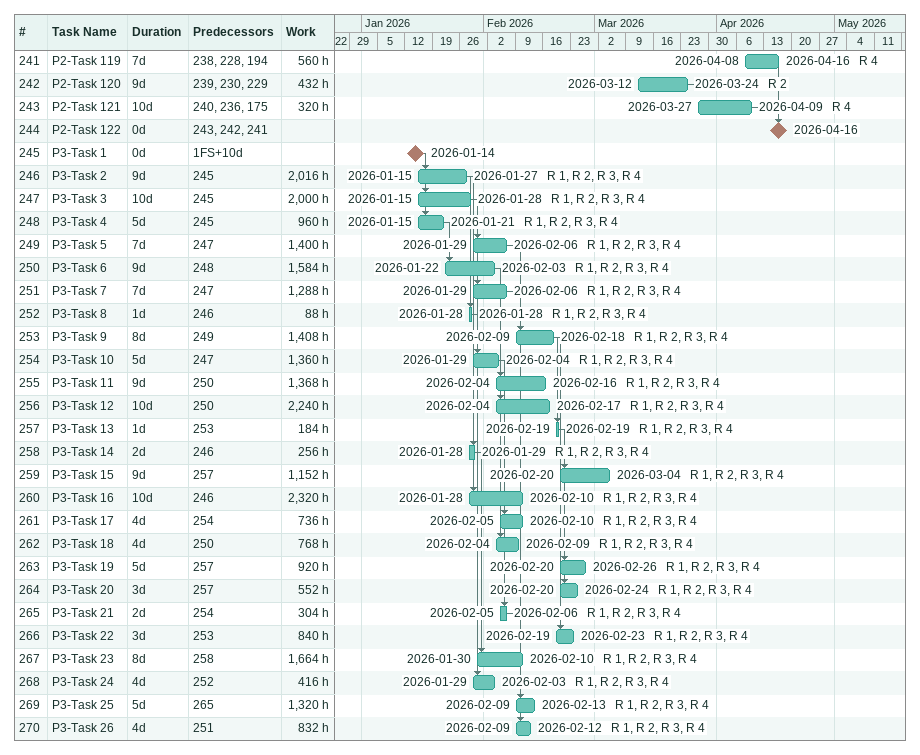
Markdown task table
| ID | Task | Duration | Start | Finish | Predecessors | Resources | Work (h) |
|---|---|---|---|---|---|---|---|
| 241 | P2-Task 119 | 7d | 2026-04-08 | 2026-04-16 | 238, 228, 194 | R 4 | 560 |
| 242 | P2-Task 120 | 9d | 2026-03-12 | 2026-03-24 | 239, 230, 229 | R 2 | 432 |
| 243 | P2-Task 121 | 10d | 2026-03-27 | 2026-04-09 | 240, 236, 175 | R 4 | 320 |
| 244 | P2-Task 122 | 0d | 2026-04-16 | 2026-04-16 | 243, 242, 241 |  |  |
| 245 | P3-Task 1 | 0d | 2026-01-14 | 2026-01-14 | 1FS+10d |  |  |
| 246 | P3-Task 2 | 9d | 2026-01-15 | 2026-01-27 | 245 | R 1, R 2, R 3, R 4 | 2016 |
| 247 | P3-Task 3 | 10d | 2026-01-15 | 2026-01-28 | 245 | R 1, R 2, R 3, R 4 | 2000 |
| 248 | P3-Task 4 | 5d | 2026-01-15 | 2026-01-21 | 245 | R 1, R 2, R 3, R 4 | 960 |
| 249 | P3-Task 5 | 7d | 2026-01-29 | 2026-02-06 | 247 | R 1, R 2, R 3, R 4 | 1400 |
| 250 | P3-Task 6 | 9d | 2026-01-22 | 2026-02-03 | 248 | R 1, R 2, R 3, R 4 | 1584 |
| 251 | P3-Task 7 | 7d | 2026-01-29 | 2026-02-06 | 247 | R 1, R 2, R 3, R 4 | 1288 |
| 252 | P3-Task 8 | 1d | 2026-01-28 | 2026-01-28 | 246 | R 1, R 2, R 3, R 4 | 88 |
| 253 | P3-Task 9 | 8d | 2026-02-09 | 2026-02-18 | 249 | R 1, R 2, R 3, R 4 | 1408 |
| 254 | P3-Task 10 | 5d | 2026-01-29 | 2026-02-04 | 247 | R 1, R 2, R 3, R 4 | 1360 |
| 255 | P3-Task 11 | 9d | 2026-02-04 | 2026-02-16 | 250 | R 1, R 2, R 3, R 4 | 1368 |
| 256 | P3-Task 12 | 10d | 2026-02-04 | 2026-02-17 | 250 | R 1, R 2, R 3, R 4 | 2240 |
| 257 | P3-Task 13 | 1d | 2026-02-19 | 2026-02-19 | 253 | R 1, R 2, R 3, R 4 | 184 |
| 258 | P3-Task 14 | 2d | 2026-01-28 | 2026-01-29 | 246 | R 1, R 2, R 3, R 4 | 256 |
| 259 | P3-Task 15 | 9d | 2026-02-20 | 2026-03-04 | 257 | R 1, R 2, R 3, R 4 | 1152 |
| 260 | P3-Task 16 | 10d | 2026-01-28 | 2026-02-10 | 246 | R 1, R 2, R 3, R 4 | 2320 |
| 261 | P3-Task 17 | 4d | 2026-02-05 | 2026-02-10 | 254 | R 1, R 2, R 3, R 4 | 736 |
| 262 | P3-Task 18 | 4d | 2026-02-04 | 2026-02-09 | 250 | R 1, R 2, R 3, R 4 | 768 |
| 263 | P3-Task 19 | 5d | 2026-02-20 | 2026-02-26 | 257 | R 1, R 2, R 3, R 4 | 920 |
| 264 | P3-Task 20 | 3d | 2026-02-20 | 2026-02-24 | 257 | R 1, R 2, R 3, R 4 | 552 |
| 265 | P3-Task 21 | 2d | 2026-02-05 | 2026-02-06 | 254 | R 1, R 2, R 3, R 4 | 304 |
| 266 | P3-Task 22 | 3d | 2026-02-19 | 2026-02-23 | 253 | R 1, R 2, R 3, R 4 | 840 |
| 267 | P3-Task 23 | 8d | 2026-01-30 | 2026-02-10 | 258 | R 1, R 2, R 3, R 4 | 1664 |
| 268 | P3-Task 24 | 4d | 2026-01-29 | 2026-02-03 | 252 | R 1, R 2, R 3, R 4 | 416 |
| 269 | P3-Task 25 | 5d | 2026-02-09 | 2026-02-13 | 265 | R 1, R 2, R 3, R 4 | 1320 |
| 270 | P3-Task 26 | 4d | 2026-02-09 | 2026-02-12 | 251 | R 1, R 2, R 3, R 4 | 832 |
